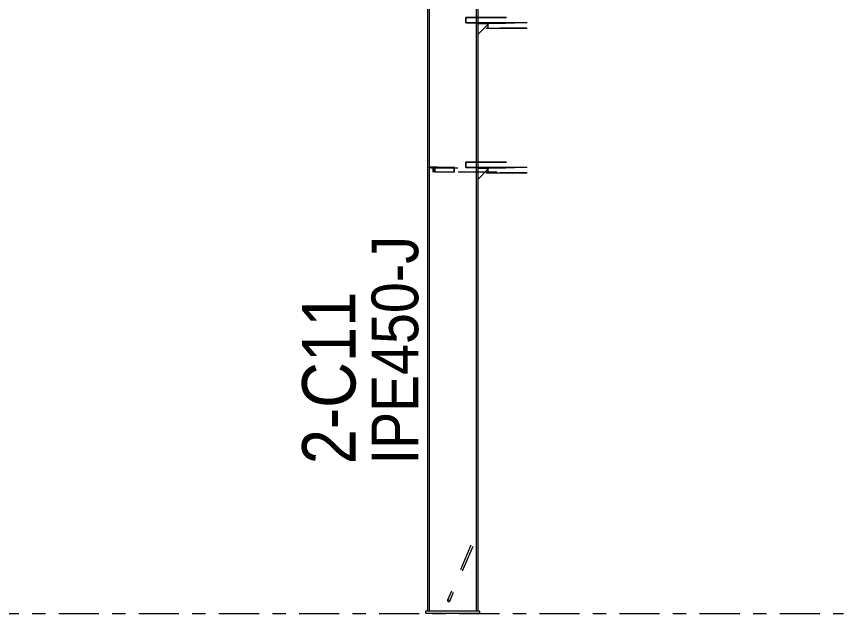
# Model space of a CAD drawing. Header units: millimetres. Extents: x -49 to 773, y -69 to 505.
# Drawn here: x 334.8 to 396.8, y 16.7 to 61.4 of the extents above; entities that cross this region are included whole.
import ezdxf

# ---------------------------------------------------------------- set-up
doc = ezdxf.new("R2010")
doc.units = ezdxf.units.MM
for name, pattern in [('XKITLINE00', [0]), ('XKITLINE02', [4, 2, -2]), ('XKITLINE03', [6, 3, -1, 1, -1])]:
    doc.linetypes.add(name, pattern=pattern)
for name, color, linetype, lineweight in [('Part', 2, 'Continuous', 0), ('PartMark', 7, 'Continuous', 0), ('S-grid', 1, 'Continuous', 0)]:
    doc.layers.add(name, color=color, linetype=linetype, lineweight=lineweight)
doc.styles.add('ARIAL', font='ARIAL.TTF')

# ---------------------------------------------------------------- blocks, each defined once
blk = doc.blocks.new('*A6')
at = {"layer": 'Part'}
blk.add_hatch(color=3, dxfattribs=at).paths.add_polyline_path([(368.494, 61.277), (368.494, 60.89), (370.173, 60.89), (370.173, 60.473), (370.033, 60.473), (370.033, 60.488), (370.156, 60.488), (370.156, 60.875), (368.478, 60.875), (368.478, 61.292), (368.617, 61.292), (368.617, 61.277)], flags=17)
blk = doc.blocks.new('*A7')
at = {"layer": 'Part'}
blk.add_hatch(color=3, dxfattribs=at).paths.add_polyline_path([(368.494, 50.443), (368.494, 50.057), (370.173, 50.057), (370.173, 49.64), (370.033, 49.64), (370.033, 49.655), (370.156, 49.655), (370.156, 50.042), (368.478, 50.042), (368.478, 50.458), (368.617, 50.458), (368.617, 50.443)], flags=17)
blk = doc.blocks.new('*A101')
at = {"layer": 'Part'}
blk.add_hatch(color=3, dxfattribs=at).paths.add_polyline_path([(368.494, 61.277), (368.494, 60.89), (370.173, 60.89), (370.173, 60.473), (370.033, 60.473), (370.033, 60.488), (370.156, 60.488), (370.156, 60.875), (368.478, 60.875), (368.478, 61.292), (368.617, 61.292), (368.617, 61.277)], flags=17)
blk = doc.blocks.new('*A102')
at = {"layer": 'Part'}
blk.add_hatch(color=3, dxfattribs=at).paths.add_polyline_path([(368.494, 50.443), (368.494, 50.057), (370.173, 50.057), (370.173, 49.64), (370.033, 49.64), (370.033, 49.655), (370.156, 49.655), (370.156, 50.042), (368.478, 50.042), (368.478, 50.458), (368.617, 50.458), (368.617, 50.443)], flags=17)
blk = doc.blocks.new('*A103')
at = {"layer": 'Part'}
blk.add_hatch(color=3, dxfattribs=at).paths.add_polyline_path([(367.254, 50.025), (367.254, 50.042), (367.63, 50.042), (367.63, 49.708), (367.612, 49.708), (367.612, 50.025)], flags=17)
blk = doc.blocks.new('*A321')
at = {"layer": 'S-grid', "color": 1, "linetype": 'XKITLINE03', "lineweight": 0}
blk.add_line((-10, 16.667), (396.77, 16.667), dxfattribs=at)
blk = doc.blocks.new('*A346')
at = {"layer": 'Part', "color": 2, "linetype": 'XKITLINE00', "lineweight": 0}
for p, q in [((368.478, 60.875), (368.478, 61.292)), ((368.478, 61.292), (371.529, 61.292)), ((368.478, 60.875), (370.156, 60.875)), ((371.529, 61.277), (368.494, 61.277)), ((368.494, 61.277), (368.494, 60.89)), ((373.084, 60.89), (368.494, 60.89)), ((368.617, 61.277), (368.617, 61.292)), ((370.156, 60.488), (370.156, 60.875)), ((370.173, 60.473), (370.173, 60.89)), ((370.033, 60.473), (370.033, 60.488)), ((370.156, 60.488), (370.033, 60.488)), ((373.084, 60.473), (370.033, 60.473))]:
    blk.add_line(p, q, dxfattribs=at)
at = {"layer": 'Part', "color": 7, "linetype": 'XKITLINE02', "lineweight": 0}
for p, q in [((370.156, 60.875), (373.067, 60.875)), ((373.067, 60.488), (370.156, 60.488))]:
    blk.add_line(p, q, dxfattribs=at)
blk = doc.blocks.new('*A347')
at = {"layer": 'Part', "color": 2, "linetype": 'XKITLINE00', "lineweight": 0}
for p, q in [((368.478, 50.042), (368.478, 50.458)), ((368.478, 50.458), (371.529, 50.458)), ((371.529, 50.443), (368.494, 50.443)), ((368.494, 50.443), (368.494, 50.057)), ((368.617, 50.443), (368.617, 50.458)), ((368.478, 50.042), (370.156, 50.042)), ((373.084, 50.057), (368.494, 50.057)), ((370.033, 49.64), (370.033, 49.655)), ((370.156, 49.655), (370.033, 49.655)), ((373.084, 49.64), (370.033, 49.64)), ((370.156, 49.655), (370.156, 50.042)), ((370.173, 49.64), (370.173, 50.057))]:
    blk.add_line(p, q, dxfattribs=at)
at = {"layer": 'Part', "color": 7, "linetype": 'XKITLINE02', "lineweight": 0}
for p, q in [((370.156, 50.042), (373.067, 50.042)), ((373.067, 49.655), (370.156, 49.655))]:
    blk.add_line(p, q, dxfattribs=at)
blk = doc.blocks.new('*A533')
at = {"layer": 'Part', "color": 7, "linetype": 'XKITLINE02', "lineweight": 0}
for p, q in [((369.375, 97.794), (365.625, 94.837)), ((365.625, 94.837), (365.625, 92.635)), ((365.742, 94.929), (365.742, 92.623)), ((369.258, 93.792), (369.258, 93.375)), ((369.375, 93.792), (369.375, 93.375)), ((369.258, 82.958), (369.258, 82.542)), ((369.375, 82.958), (369.375, 82.542)), ((369.258, 72.125), (369.258, 71.708)), ((369.375, 72.125), (369.375, 71.708)), ((369.258, 61.292), (369.258, 60.875)), ((369.375, 61.292), (369.375, 60.875)), ((369.258, 50.458), (369.258, 50.042)), ((369.375, 50.458), (369.375, 50.042)), ((369.375, 16.833), (365.625, 16.833))]:
    blk.add_line(p, q, dxfattribs=at)
at = {"layer": 'Part', "color": 2, "linetype": 'XKITLINE00', "lineweight": 0}
for p, q in [((369.258, 97.702), (369.258, 93.792)), ((369.375, 97.794), (369.375, 93.792)), ((369.258, 93.375), (369.258, 82.958)), ((369.375, 93.375), (369.375, 82.958)), ((365.625, 92.635), (365.625, 16.833)), ((365.742, 92.623), (365.742, 16.833)), ((369.258, 82.542), (369.258, 72.125)), ((369.375, 82.542), (369.375, 72.125)), ((369.258, 71.708), (369.258, 61.292)), ((369.375, 71.708), (369.375, 61.292)), ((369.258, 60.875), (369.258, 50.458)), ((369.375, 60.875), (369.375, 50.458)), ((369.258, 50.042), (369.258, 16.833)), ((369.375, 50.042), (369.375, 16.833))]:
    blk.add_line(p, q, dxfattribs=at)
blk = doc.blocks.new('*A701')
at = {"layer": 'Part', "color": 7, "linetype": 'XKITLINE02', "lineweight": 0}
for p, q in [((368.869, 21.77), (367.413, 18.34)), ((369.006, 21.669), (367.55, 18.24))]:
    blk.add_line(p, q, dxfattribs=at)
at = {"layer": 'Part', "color": 2, "linetype": 'XKITLINE00', "lineweight": 0}
for p, q in [((367.413, 18.34), (367.121, 17.651)), ((367.55, 18.24), (367.267, 17.573)), ((367.121, 17.651), (367.12, 17.61)), ((367.12, 17.61), (367.163, 17.57)), ((367.164, 17.67), (367.121, 17.651)), ((367.163, 17.57), (367.223, 17.554)), ((367.225, 17.654), (367.164, 17.67)), ((367.223, 17.554), (367.267, 17.573)), ((367.267, 17.614), (367.225, 17.654)), ((367.267, 17.573), (367.267, 17.614))]:
    blk.add_line(p, q, dxfattribs=at)
blk = doc.blocks.new('*A704')
at = {"layer": 'Part', "color": 2, "linetype": 'XKITLINE00', "lineweight": 0}
for p, q in [((368.478, 60.875), (368.478, 61.292)), ((368.478, 61.292), (371.529, 61.292)), ((368.478, 60.875), (370.156, 60.875)), ((371.529, 61.277), (368.494, 61.277)), ((368.494, 61.277), (368.494, 60.89)), ((373.084, 60.89), (368.494, 60.89)), ((368.617, 61.277), (368.617, 61.292)), ((370.156, 60.488), (370.156, 60.875)), ((370.173, 60.473), (370.173, 60.89)), ((370.033, 60.473), (370.033, 60.488)), ((370.156, 60.488), (370.033, 60.488)), ((373.084, 60.473), (370.033, 60.473))]:
    blk.add_line(p, q, dxfattribs=at)
at = {"layer": 'Part', "color": 7, "linetype": 'XKITLINE02', "lineweight": 0}
for p, q in [((370.156, 60.875), (373.067, 60.875)), ((373.067, 60.488), (370.156, 60.488))]:
    blk.add_line(p, q, dxfattribs=at)
blk = doc.blocks.new('*A705')
at = {"layer": 'Part', "color": 2, "linetype": 'XKITLINE00', "lineweight": 0}
for p, q in [((368.478, 50.042), (368.478, 50.458)), ((368.478, 50.458), (371.529, 50.458)), ((371.529, 50.443), (368.494, 50.443)), ((368.494, 50.443), (368.494, 50.057)), ((368.617, 50.443), (368.617, 50.458)), ((368.478, 50.042), (370.156, 50.042)), ((373.084, 50.057), (368.494, 50.057)), ((370.033, 49.64), (370.033, 49.655)), ((370.156, 49.655), (370.033, 49.655)), ((373.084, 49.64), (370.033, 49.64)), ((370.156, 49.655), (370.156, 50.042)), ((370.173, 49.64), (370.173, 50.057))]:
    blk.add_line(p, q, dxfattribs=at)
at = {"layer": 'Part', "color": 7, "linetype": 'XKITLINE02', "lineweight": 0}
for p, q in [((370.156, 50.042), (373.067, 50.042)), ((373.067, 49.655), (370.156, 49.655))]:
    blk.add_line(p, q, dxfattribs=at)
blk = doc.blocks.new('*A706')
at = {"layer": 'Part', "color": 2, "linetype": 'XKITLINE00', "lineweight": 0}
for p, q in [((369.5, 16.833), (365.5, 16.833)), ((365.5, 16.667), (365.5, 16.833)), ((369.5, 16.833), (369.5, 16.667)), ((369.5, 16.667), (365.5, 16.667))]:
    blk.add_line(p, q, dxfattribs=at)
blk = doc.blocks.new('*A708')
at = {"layer": 'Part', "color": 7, "linetype": 'XKITLINE02', "lineweight": 0}
for p, q in [((366.367, 50.083), (365.742, 50.083)), ((365.742, 50.083), (365.742, 50.042)), ((365.742, 50.042), (366.367, 50.042)), ((365.867, 50.042), (365.867, 50.083)), ((366.367, 50.042), (366.367, 50.083))]:
    blk.add_line(p, q, dxfattribs=at)
blk = doc.blocks.new('*A709')
at = {"layer": 'Part', "color": 7, "linetype": 'XKITLINE02', "lineweight": 0}
for p, q in [((365.878, 50.042), (365.878, 50.025)), ((370.799, 50.042), (365.878, 50.042)), ((365.878, 50.025), (370.766, 50.025)), ((366.036, 50.025), (366.036, 49.708)), ((366.036, 49.708), (366.044, 49.708)), ((369.914, 49.708), (366.036, 49.708)), ((366.044, 49.708), (366.044, 50.042)), ((370.799, 49.708), (369.375, 49.708))]:
    blk.add_line(p, q, dxfattribs=at)
at = {"layer": 'Part', "color": 2, "linetype": 'XKITLINE00', "lineweight": 0}
blk.add_line((370.156, 49.708), (369.914, 49.708), dxfattribs=at)
blk = doc.blocks.new('*A710')
at = {"layer": 'Part', "color": 2, "linetype": 'XKITLINE00', "lineweight": 0}
for p, q in [((365.897, 50.042), (365.897, 50.025)), ((365.897, 50.025), (367.254, 50.025)), ((367.63, 50.042), (366.071, 50.042)), ((366.178, 49.708), (366.178, 50.025)), ((367.63, 49.708), (366.178, 49.708)), ((367.254, 50.025), (367.254, 50.042)), ((367.612, 50.025), (367.254, 50.025)), ((367.612, 49.708), (367.612, 50.025)), ((367.63, 49.708), (367.63, 50.042))]:
    blk.add_line(p, q, dxfattribs=at)
at = {"layer": 'Part', "color": 7, "linetype": 'XKITLINE02', "lineweight": 0}
for p, q in [((366.071, 50.042), (365.897, 50.042)), ((366.192, 49.708), (366.192, 50.042))]:
    blk.add_line(p, q, dxfattribs=at)
blk = doc.blocks.new('*A712')
at = {"layer": 'Part', "color": 7, "linetype": 'XKITLINE02', "lineweight": 0}
for p, q in [((371.45, 60.875), (369.375, 60.875)), ((369.375, 60.875), (369.375, 60.833)), ((369.375, 60.875), (369.375, 60.833)), ((370.061, 60.833), (370.061, 60.875)), ((371.45, 60.833), (370.156, 60.833)), ((370.967, 60.833), (370.967, 60.875)), ((371.45, 60.833), (371.45, 60.875))]:
    blk.add_line(p, q, dxfattribs=at)
at = {"layer": 'Part', "color": 2, "linetype": 'XKITLINE00', "lineweight": 0}
for p, q in [((369.375, 60.833), (370.156, 60.833)), ((369.806, 60.833), (369.806, 60.875))]:
    blk.add_line(p, q, dxfattribs=at)
blk = doc.blocks.new('*A713')
at = {"layer": 'Part', "color": 7, "linetype": 'XKITLINE02', "lineweight": 0}
for p, q in [((369.375, 60.833), (369.375, 60)), ((370.205, 60.833), (369.375, 60.833)), ((370.156, 60.785), (370.205, 60.833))]:
    blk.add_line(p, q, dxfattribs=at)
at = {"layer": 'Part', "color": 2, "linetype": 'XKITLINE00', "lineweight": 0}
blk.add_line((370.156, 60.785), (369.375, 60), dxfattribs=at)
blk = doc.blocks.new('*A714')
at = {"layer": 'Part', "color": 7, "linetype": 'XKITLINE02', "lineweight": 0}
for p, q in [((371.45, 50.042), (369.375, 50.042)), ((369.375, 50.042), (369.375, 50)), ((369.375, 50.042), (369.375, 50)), ((370.061, 50), (370.061, 50.042)), ((371.45, 50), (370.156, 50)), ((370.967, 50), (370.967, 50.042)), ((371.45, 50), (371.45, 50.042))]:
    blk.add_line(p, q, dxfattribs=at)
at = {"layer": 'Part', "color": 2, "linetype": 'XKITLINE00', "lineweight": 0}
for p, q in [((369.375, 50), (370.156, 50)), ((369.806, 50), (369.806, 50.042))]:
    blk.add_line(p, q, dxfattribs=at)
blk = doc.blocks.new('*A715')
at = {"layer": 'Part', "color": 7, "linetype": 'XKITLINE02', "lineweight": 0}
for p, q in [((369.375, 50), (369.375, 49.167)), ((370.205, 50), (369.375, 50)), ((370.156, 49.951), (370.205, 50))]:
    blk.add_line(p, q, dxfattribs=at)
at = {"layer": 'Part', "color": 2, "linetype": 'XKITLINE00', "lineweight": 0}
blk.add_line((370.156, 49.951), (369.375, 49.167), dxfattribs=at)
blk = doc.blocks.new('*A716')
at = {"layer": 'Part', "color": 2, "linetype": 'XKITLINE00', "lineweight": 0}
for p, q in [((366.367, 50.083), (365.742, 50.083)), ((366.071, 50.042), (365.742, 50.042)), ((366.367, 50.042), (366.367, 50.083))]:
    blk.add_line(p, q, dxfattribs=at)
at = {"layer": 'Part', "color": 7, "linetype": 'XKITLINE02', "lineweight": 0}
for p, q in [((365.742, 50.042), (365.742, 50.083)), ((365.867, 50.042), (365.867, 50.083)), ((366.367, 50.042), (366.071, 50.042))]:
    blk.add_line(p, q, dxfattribs=at)
blk = doc.blocks.new('*A1422')
at = {"layer": 'PartMark', "color": 7, "style": 'ARIAL', "width": 0.85}
blk.add_text('IPE450-J', height=3.5, rotation=90.00021, dxfattribs=at).set_placement((364.925, 27.833))
at = {"layer": 'PartMark', "color": 3, "style": 'ARIAL', "width": 0.85}
blk.add_text('2-C11', height=4, rotation=90.00021, dxfattribs=at).set_placement((360.225, 27.833))

msp = doc.modelspace()

# ---------------------------------------------------------------- block references
at = {"lineweight": 0}
for name in ['*A533', '*A6', '*A101', '*A346', '*A704', '*A712', '*A713', '*A7', '*A102', '*A347', '*A705', '*A708', '*A716', '*A709', '*A710', '*A103', '*A714', '*A715', '*A1422', '*A701', '*A321', '*A706']:
    msp.add_blockref(name, (0, 0), dxfattribs=at)

doc.saveas('drawing.dxf')
